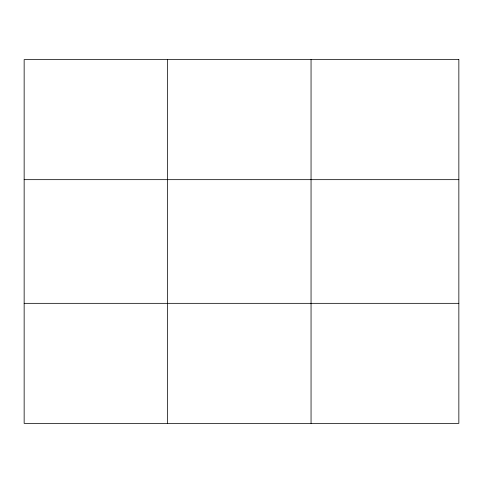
<?xml version="1.0" encoding="UTF-8"?>
<svg xmlns="http://www.w3.org/2000/svg" width="483" height="483" viewBox="0 0 483 483"><rect width="100%" height="100%" fill="white"/><g stroke="black" fill="none" stroke-linecap="round" stroke-linejoin="round"><path stroke-width="0.72" d="M167.601 423.362L167.601 59.638M311.052 423.362L311.052 59.638M24.15 179.664L458.85 179.664M24.15 303.336L458.85 303.336M458.85 59.638L458.85 423.362L24.15 423.362L24.15 59.638L458.85 59.638"/></g></svg>
